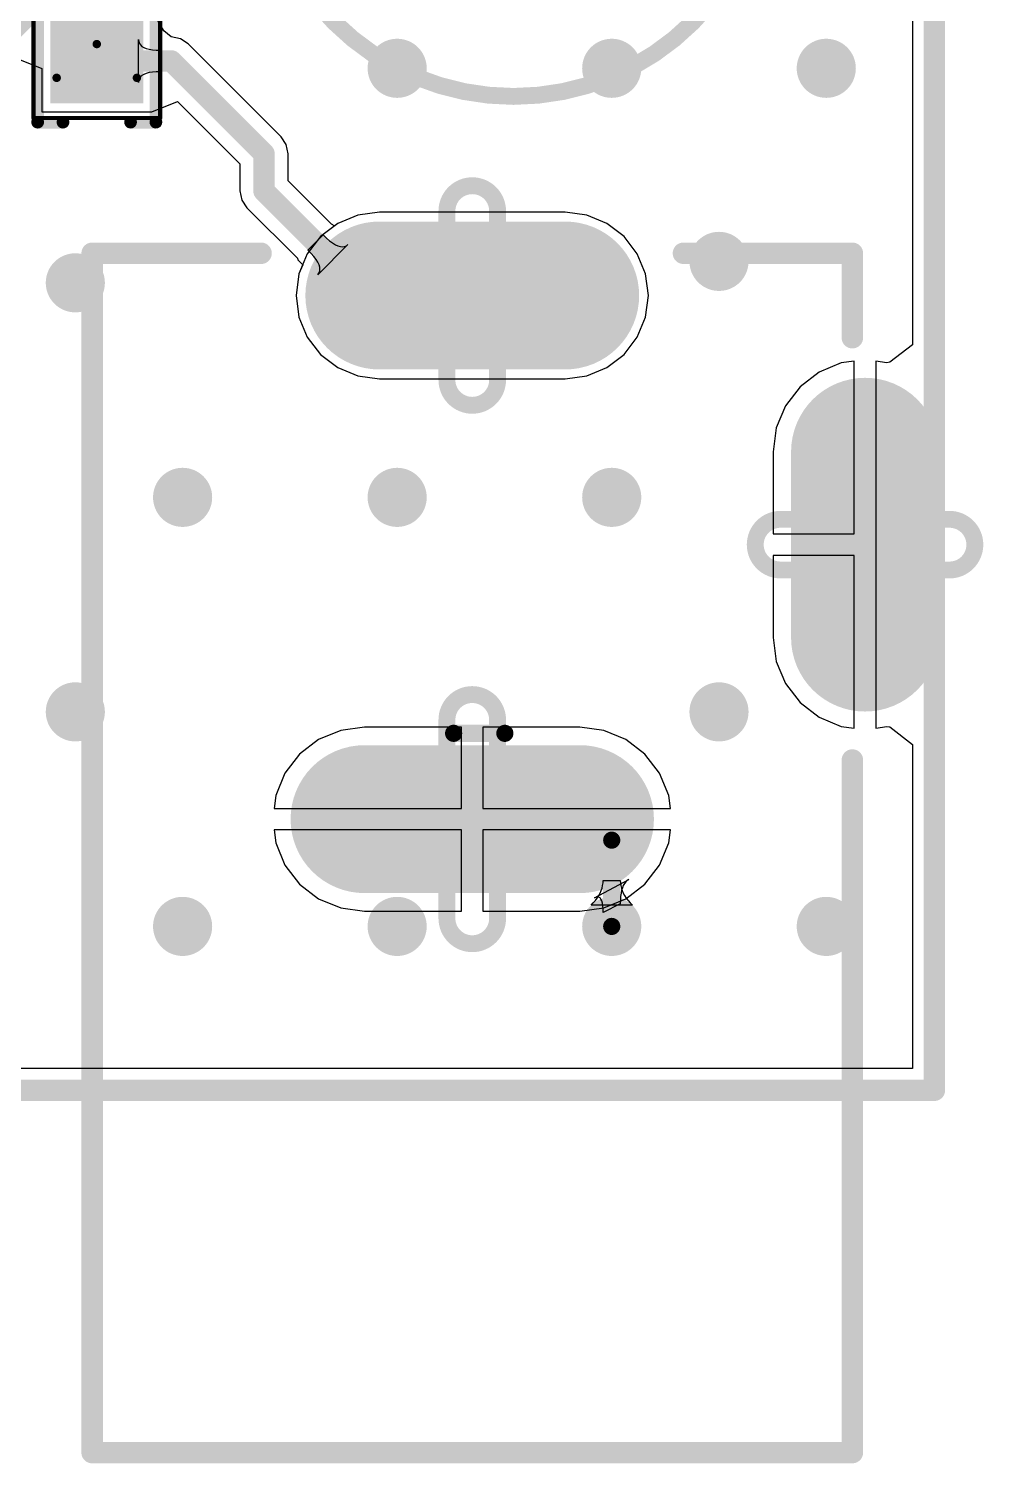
# Model space of a CAD drawing. Header units: millimetres. Extents: x 5.78 to 6.87, y 0.85 to 2.46.
# Drawn here: x 6.428 to 6.873, y 0.85 to 1.518 of the extents above; entities that cross this region are included whole.
import ezdxf

# ---------------------------------------------------------------- set-up
doc = ezdxf.new("R2010")
doc.units = ezdxf.units.MM
doc.header["$MEASUREMENT"] = 0
for name, color, linetype in [('BottomLayer', 5, 'Continuous'), ('BottomSolder', 6, 'Continuous'), ('Mechanical1', 6, 'Continuous'), ('Mechanical13', 56, 'Continuous'), ('Mechanical15', 56, 'Continuous'), ('MultiLayer', 9, 'Continuous'), ('PadHoleLayer', 156, 'Continuous'), ('TopLayer', 1, 'Continuous'), ('TopOverlay', 2, 'Continuous'), ('TopPaste', 8, 'Continuous'), ('TopSolder', 216, 'Continuous'), ('ViaHoleLayer', 16, 'Continuous')]:
    doc.layers.add(name, color=color, linetype=linetype)

# ---------------------------------------------------------------- blocks, each defined once
blk = doc.blocks.new('F0972D8A_C5C0_4A84_836D_A9666EE65C2D_73')
at = {"layer": 'BottomLayer', "const_width": 0.06496}
for points in [[(-0.24409, 0.0502), (-0.24409, -0.0502)], [(0, 0.04331), (0, -0.04331)], [(-0.15945, -0.18307), (-0.07284, -0.18307)]]:
    blk.add_lwpolyline(points, dxfattribs=at)
at = {"layer": 'BottomLayer', "const_width": 0.03248}
for points in [[(-0.26033, 0.0502, 1), (-0.22785, 0.0502, 1)], [(-0.01624, 0.04331, 1), (0.01624, 0.04331, 1)], [(-0.01624, -0.04331, 1), (0.01624, -0.04331, 1)], [(-0.26033, -0.0502, 1), (-0.22785, -0.0502, 1)], [(-0.17569, -0.18307, 1), (-0.14321, -0.18307, 1)], [(-0.08908, -0.18307, 1), (-0.0566, -0.18307, 1)]]:
    blk.add_lwpolyline(points, format="xyb", close=True, dxfattribs=at)
at = {"layer": 'BottomSolder', "const_width": 0.06896}
for points in [[(-0.24409, 0.0502), (-0.24409, -0.0502)], [(0, 0.04331), (0, -0.04331)], [(-0.15945, -0.18307), (-0.07284, -0.18307)]]:
    blk.add_lwpolyline(points, dxfattribs=at)
at = {"layer": 'BottomSolder', "const_width": 0.03448}
for points in [[(-0.26133, 0.0502, 1), (-0.22685, 0.0502, 1)], [(-0.01724, 0.04331, 1), (0.01724, 0.04331, 1)], [(-0.01724, -0.04331, 1), (0.01724, -0.04331, 1)], [(-0.26133, -0.0502, 1), (-0.22685, -0.0502, 1)], [(-0.17669, -0.18307, 1), (-0.14221, -0.18307, 1)], [(-0.09008, -0.18307, 1), (-0.0556, -0.18307, 1)]]:
    blk.add_lwpolyline(points, format="xyb", close=True, dxfattribs=at)
at = {"layer": 'MultiLayer', "const_width": 0.06496}
for points in [[(-0.24409, 0.0502), (-0.24409, -0.0502)], [(0, 0.04331), (0, -0.04331)], [(-0.15945, -0.18307), (-0.07284, -0.18307)]]:
    blk.add_lwpolyline(points, dxfattribs=at)
at = {"layer": 'MultiLayer', "const_width": 0.03248}
for points in [[(-0.26033, 0.0502, 1), (-0.22785, 0.0502, 1)], [(-0.01624, 0.04331, 1), (0.01624, 0.04331, 1)], [(-0.01624, -0.04331, 1), (0.01624, -0.04331, 1)], [(-0.26033, -0.0502, 1), (-0.22785, -0.0502, 1)], [(-0.17569, -0.18307, 1), (-0.14321, -0.18307, 1)], [(-0.08908, -0.18307, 1), (-0.0566, -0.18307, 1)]]:
    blk.add_lwpolyline(points, format="xyb", close=True, dxfattribs=at)
at = {"layer": 'PadHoleLayer', "const_width": 0.00787}
for points in [[(-0.19783, -0.01181), (-0.29035, -0.01181, -1), (-0.29035, 0.01181), (-0.19783, 0.01181, -1)], [(0.03937, -0.01181), (-0.03937, -0.01181, -1), (-0.03937, 0.01181), (0.03937, 0.01181, -1)], [(-0.10433, -0.1437), (-0.10433, -0.22244, -1), (-0.12795, -0.22244), (-0.12795, -0.1437, -1)]]:
    blk.add_lwpolyline(points, format="xyb", close=True, dxfattribs=at)
at = {"layer": 'TopLayer', "const_width": 0.06496}
for points in [[(-0.24409, 0.0502), (-0.24409, -0.0502)], [(0, 0.04331), (0, -0.04331)], [(-0.15945, -0.18307), (-0.07284, -0.18307)]]:
    blk.add_lwpolyline(points, dxfattribs=at)
at = {"layer": 'TopLayer', "const_width": 0.03248}
for points in [[(-0.26033, 0.0502, 1), (-0.22785, 0.0502, 1)], [(-0.01624, 0.04331, 1), (0.01624, 0.04331, 1)], [(-0.01624, -0.04331, 1), (0.01624, -0.04331, 1)], [(-0.26033, -0.0502, 1), (-0.22785, -0.0502, 1)], [(-0.17569, -0.18307, 1), (-0.14321, -0.18307, 1)], [(-0.08908, -0.18307, 1), (-0.0566, -0.18307, 1)]]:
    blk.add_lwpolyline(points, format="xyb", close=True, dxfattribs=at)
at = {"layer": 'TopOverlay', "const_width": 0.01}
for points in [[(-0.53937, 0.17717), (-0.46063, 0.17717)], [(-0.53937, 0.17717), (-0.53937, 0)], [(-0.46063, 0.17717), (0.01969, 0.17717)], [(0.01969, 0.17717), (0.01969, 0.09843)], [(-0.53937, 0), (-0.53937, -0.17717)], [(0.01969, -0.09843), (0.01969, -0.17717)], [(-0.53937, -0.17717), (-0.46063, -0.17717)], [(-0.46063, -0.17717), (-0.21653, -0.17717)], [(-0.01968, -0.17717), (0.01969, -0.17717)]]:
    blk.add_lwpolyline(points, dxfattribs=at)
at = {"layer": 'TopOverlay', "const_width": 0.005}
for points in [[(-0.54187, 0.17717, 1), (-0.53687, 0.17717, 1)], [(-0.54187, 0.17717, 1), (-0.53687, 0.17717, 1)], [(-0.46313, 0.17717, 1), (-0.45813, 0.17717, 1)], [(-0.46313, 0.17717, 1), (-0.45813, 0.17717, 1)], [(0.01719, 0.17717, 1), (0.02219, 0.17717, 1)], [(0.01719, 0.17717, 1), (0.02219, 0.17717, 1)], [(0.01719, 0.09843, 1), (0.02219, 0.09843, 1)], [(-0.54187, 0, 1), (-0.53687, 0, 1)], [(-0.54187, 0, 1), (-0.53687, 0, 1)], [(0.01719, -0.09843, 1), (0.02219, -0.09843, 1)], [(-0.54187, -0.17717, 1), (-0.53687, -0.17717, 1)], [(-0.54187, -0.17717, 1), (-0.53687, -0.17717, 1)], [(-0.46313, -0.17717, 1), (-0.45813, -0.17717, 1)], [(-0.46313, -0.17717, 1), (-0.45813, -0.17717, 1)], [(-0.21903, -0.17717, 1), (-0.21403, -0.17717, 1)], [(-0.02218, -0.17717, 1), (-0.01718, -0.17717, 1)], [(0.01719, -0.17717, 1), (0.02219, -0.17717, 1)], [(0.01719, -0.17717, 1), (0.02219, -0.17717, 1)]]:
    blk.add_lwpolyline(points, format="xyb", close=True, dxfattribs=at)
at = {"layer": 'TopSolder', "const_width": 0.06896}
for points in [[(-0.24409, 0.0502), (-0.24409, -0.0502)], [(0, 0.04331), (0, -0.04331)], [(-0.15945, -0.18307), (-0.07284, -0.18307)]]:
    blk.add_lwpolyline(points, dxfattribs=at)
at = {"layer": 'TopSolder', "const_width": 0.03448}
for points in [[(-0.26133, 0.0502, 1), (-0.22685, 0.0502, 1)], [(-0.01724, 0.04331, 1), (0.01724, 0.04331, 1)], [(-0.01724, -0.04331, 1), (0.01724, -0.04331, 1)], [(-0.26133, -0.0502, 1), (-0.22685, -0.0502, 1)], [(-0.17669, -0.18307, 1), (-0.14221, -0.18307, 1)], [(-0.09008, -0.18307, 1), (-0.0556, -0.18307, 1)]]:
    blk.add_lwpolyline(points, format="xyb", close=True, dxfattribs=at)
blk = doc.blocks.new('FER_0603_1608_74')
at = {"layer": 'Mechanical13', "const_width": 0.00394}
for points in [[(-0.03445, 0.0187), (-0.03445, -0.0187)], [(-0.03445, 0.0187), (0.03445, 0.0187)], [(0.03445, 0.0187), (0.03445, -0.0187)], [(-0.03445, -0.0187), (0.03445, -0.0187)]]:
    blk.add_lwpolyline(points, dxfattribs=at)
at = {"layer": 'Mechanical13', "const_width": 0.00197}
for points in [[(-0.03543, 0.0187, 1), (-0.03346, 0.0187, 1)], [(-0.03543, 0.0187, 1), (-0.03346, 0.0187, 1)], [(0.03346, 0.0187, 1), (0.03543, 0.0187, 1)], [(0.03346, 0.0187, 1), (0.03543, 0.0187, 1)], [(-0.03543, -0.0187, 1), (-0.03346, -0.0187, 1)], [(-0.03543, -0.0187, 1), (-0.03346, -0.0187, 1)], [(0.03346, -0.0187, 1), (0.03543, -0.0187, 1)], [(0.03346, -0.0187, 1), (0.03543, -0.0187, 1)]]:
    blk.add_lwpolyline(points, format="xyb", close=True, dxfattribs=at)
at = {"layer": 'Mechanical15'}
for points, const_width in [([(-0.05315, 0.02953), (-0.05315, -0.02953)], 0.00197), ([(-0.05315, 0.02953), (0.05315, 0.02953)], 0.00197), ([(0.05315, 0.02953), (0.05315, -0.02953)], 0.00197), ([(0, 0.0187), (0, -0.0187)], 0.00394), ([(-0.0187, 0), (0.0187, 0)], 0.00394), ([(-0.05315, -0.02953), (0.05315, -0.02953)], 0.00197)]:
    blk.add_lwpolyline(points, dxfattribs=dict(at, const_width=const_width))
for points, const_width in [([(-0.05364, 0.02953, 1), (-0.05266, 0.02953, 1)], 0.000984), ([(-0.05364, 0.02953, 1), (-0.05266, 0.02953, 1)], 0.000984), ([(0.05266, 0.02953, 1), (0.05364, 0.02953, 1)], 0.000984), ([(0.05266, 0.02953, 1), (0.05364, 0.02953, 1)], 0.000984), ([(-0.00098, 0.0187, 1), (0.00098, 0.0187, 1)], 0.00197), ([(-0.01968, 0, 1), (-0.01772, 0, 1)], 0.00197), ([(0.01772, 0, 1), (0.01968, 0, 1)], 0.00197), ([(-0.00098, -0.0187, 1), (0.00098, -0.0187, 1)], 0.00197), ([(-0.05364, -0.02953, 1), (-0.05266, -0.02953, 1)], 0.000984), ([(-0.05364, -0.02953, 1), (-0.05266, -0.02953, 1)], 0.000984), ([(0.05266, -0.02953, 1), (0.05364, -0.02953, 1)], 0.000984), ([(0.05266, -0.02953, 1), (0.05364, -0.02953, 1)], 0.000984)]:
    blk.add_lwpolyline(points, format="xyb", close=True, dxfattribs=dict(at, const_width=const_width))
at = {"layer": 'TopLayer'}
for points in [[(-0.00886, -0.01969), (-0.00886, 0.01969), (-0.04429, -0.01969), (-0.04429, 0.01969)], [(0.04429, -0.01969), (0.04429, 0.01969), (0.00886, -0.01969), (0.00886, 0.01969)]]:
    blk.add_solid(points, dxfattribs=at)
at = {"layer": 'TopOverlay', "const_width": 0.00591}
for points in [[(-0.05512, 0.02756), (0.05512, 0.02756)], [(-0.05512, 0.02756), (-0.05512, 0.01575)], [(0, 0.02756), (0, -0.02756)], [(0.05512, 0.02756), (0.05512, 0.01575)], [(-0.05512, -0.01575), (-0.05512, -0.02756)], [(0.05512, -0.01575), (0.05512, -0.02756)], [(-0.05512, -0.02756), (0.05512, -0.02756)]]:
    blk.add_lwpolyline(points, dxfattribs=at)
at = {"layer": 'TopOverlay', "const_width": 0.00295}
for points in [[(-0.05659, 0.02756, 1), (-0.05364, 0.02756, 1)], [(-0.05659, 0.02756, 1), (-0.05364, 0.02756, 1)], [(-0.00148, 0.02756, 1), (0.00148, 0.02756, 1)], [(0.05364, 0.02756, 1), (0.05659, 0.02756, 1)], [(0.05364, 0.02756, 1), (0.05659, 0.02756, 1)], [(-0.05659, 0.01575, 1), (-0.05364, 0.01575, 1)], [(0.05364, 0.01575, 1), (0.05659, 0.01575, 1)], [(-0.05659, -0.01575, 1), (-0.05364, -0.01575, 1)], [(0.05364, -0.01575, 1), (0.05659, -0.01575, 1)], [(-0.05659, -0.02756, 1), (-0.05364, -0.02756, 1)], [(-0.05659, -0.02756, 1), (-0.05364, -0.02756, 1)], [(-0.00148, -0.02756, 1), (0.00148, -0.02756, 1)], [(0.05364, -0.02756, 1), (0.05659, -0.02756, 1)], [(0.05364, -0.02756, 1), (0.05659, -0.02756, 1)]]:
    blk.add_lwpolyline(points, format="xyb", close=True, dxfattribs=at)
at = {"layer": 'TopPaste'}
for points in [[(-0.00886, -0.01969), (-0.00886, 0.01969), (-0.04429, -0.01969), (-0.04429, 0.01969)], [(0.04429, -0.01969), (0.04429, 0.01969), (0.00886, -0.01969), (0.00886, 0.01969)]]:
    blk.add_solid(points, dxfattribs=at)
at = {"layer": 'TopSolder'}
for points in [[(-0.00686, -0.02168), (-0.00686, 0.02168), (-0.04629, -0.02168), (-0.04629, 0.02168)], [(0.04629, -0.02168), (0.04629, 0.02168), (0.00686, -0.02168), (0.00686, 0.02168)]]:
    blk.add_solid(points, dxfattribs=at)
blk = doc.blocks.new('3924B366_8672_45E9_B0BE_62DACC24E783_86')
at = {"layer": 'BottomLayer', "const_width": 0.03346}
blk.add_lwpolyline([(0.08169, 0, 1), (0.11516, 0, 1)], format="xyb", close=True, dxfattribs=at)
at = {"layer": 'BottomLayer'}
blk.add_solid([(-0.03346, -0.03346), (0.03346, -0.03346), (-0.03346, 0.03346), (0.03346, 0.03346)], dxfattribs=at)
at = {"layer": 'BottomSolder', "const_width": 0.03546}
blk.add_lwpolyline([(0.08069, 0, 1), (0.11616, 0, 1)], format="xyb", close=True, dxfattribs=at)
at = {"layer": 'BottomSolder'}
blk.add_solid([(-0.03546, -0.03546), (0.03546, -0.03546), (-0.03546, 0.03546), (0.03546, 0.03546)], dxfattribs=at)
at = {"layer": 'MultiLayer', "const_width": 0.03346}
blk.add_lwpolyline([(0.08169, 0, 1), (0.11516, 0, 1)], format="xyb", close=True, dxfattribs=at)
at = {"layer": 'MultiLayer'}
blk.add_solid([(-0.03346, -0.03346), (0.03346, -0.03346), (-0.03346, 0.03346), (0.03346, 0.03346)], dxfattribs=at)
at = {"layer": 'PadHoleLayer', "const_width": 0.01673}
for points in [[(-0.00837, 0, 1), (0.00837, 0, 1)], [(0.09006, 0, 1), (0.10679, 0, 1)]]:
    blk.add_lwpolyline(points, format="xyb", close=True, dxfattribs=at)
at = {"layer": 'TopLayer', "const_width": 0.03346}
blk.add_lwpolyline([(0.08169, 0, 1), (0.11516, 0, 1)], format="xyb", close=True, dxfattribs=at)
at = {"layer": 'TopLayer'}
blk.add_solid([(-0.03346, -0.03346), (0.03346, -0.03346), (-0.03346, 0.03346), (0.03346, 0.03346)], dxfattribs=at)
at = {"layer": 'TopOverlay'}
for points, const_width in [([(0.16732, 0, 1), (-0.0689, 0, 1)], 0.00787), ([(-0.10531, 0.02, 1), (-0.10138, 0.02, 1)], 0.00394), ([(-0.12531, 0, 1), (-0.12138, 0, 1)], 0.00394), ([(-0.08531, 0, 1), (-0.08138, 0, 1)], 0.00394), ([(-0.07087, 0, 1), (-0.06693, 0, 1)], 0.00394), ([(0.16535, 0, 1), (0.16929, 0, 1)], 0.00394), ([(-0.10531, -0.02, 1), (-0.10138, -0.02, 1)], 0.00394)]:
    blk.add_lwpolyline(points, format="xyb", close=True, dxfattribs=dict(at, const_width=const_width))
at = {"layer": 'TopOverlay', "const_width": 0.00787}
for points in [[(-0.10335, -0.02), (-0.10335, 0.02)], [(-0.12335, 0), (-0.08335, 0)]]:
    blk.add_lwpolyline(points, dxfattribs=at)
at = {"layer": 'TopSolder', "const_width": 0.03546}
blk.add_lwpolyline([(0.08069, 0, 1), (0.11616, 0, 1)], format="xyb", close=True, dxfattribs=at)
at = {"layer": 'TopSolder'}
blk.add_solid([(-0.03546, -0.03546), (0.03546, -0.03546), (-0.03546, 0.03546), (0.03546, 0.03546)], dxfattribs=at)

msp = doc.modelspace()

# ---------------------------------------------------------------- linework, layer by layer
at = {"layer": 'BottomLayer'}
for p, q in [((6.8402, 2.43075), (6.8402, 1.37106)), ((6.58165, 1.43158), (6.57229, 1.42771)), ((6.59169, 1.43291), (6.58165, 1.43158)), ((6.67831, 1.43291), (6.59169, 1.43291)), ((6.68835, 1.43158), (6.67831, 1.43291)), ((6.69771, 1.42771), (6.68835, 1.43158)), ((6.57229, 1.42771), (6.56425, 1.42154)), ((6.70575, 1.42154), (6.69771, 1.42771)), ((6.56425, 1.42154), (6.55808, 1.4135)), ((6.71192, 1.4135), (6.70575, 1.42154)), ((6.55808, 1.4135), (6.5542, 1.40414)), ((6.7158, 1.40414), (6.71192, 1.4135)), ((6.5542, 1.40414), (6.55288, 1.39409)), ((6.71712, 1.39409), (6.7158, 1.40414)), ((6.55288, 1.39409), (6.5542, 1.38405)), ((6.7158, 1.38405), (6.71712, 1.39409)), ((6.5542, 1.38405), (6.55808, 1.37469)), ((6.71192, 1.37469), (6.7158, 1.38405)), ((6.55808, 1.37469), (6.56425, 1.36665)), ((6.70575, 1.36665), (6.71192, 1.37469)), ((6.8402, 1.37106), (6.82955, 1.36294)), ((6.56425, 1.36665), (6.57229, 1.36048)), ((6.69771, 1.36048), (6.70575, 1.36665)), ((6.57229, 1.36048), (6.58165, 1.3566)), ((6.68835, 1.3566), (6.69771, 1.36048)), ((6.79665, 1.35837), (6.78777, 1.35156)), ((6.80698, 1.36265), (6.79665, 1.35837)), ((6.81307, 1.36345), (6.80698, 1.36265)), ((6.81307, 1.28295), (6.81307, 1.36345)), ((6.8282, 1.36277), (6.82307, 1.36345)), ((6.82307, 1.36345), (6.82307, 1.27795)), ((6.82955, 1.36294), (6.8282, 1.36277)), ((6.58165, 1.3566), (6.59169, 1.35528)), ((6.59169, 1.35528), (6.67831, 1.35528)), ((6.67831, 1.35528), (6.68835, 1.3566)), ((6.78777, 1.35156), (6.78096, 1.34268)), ((6.78096, 1.34268), (6.77668, 1.33235)), ((6.77668, 1.33235), (6.77522, 1.32126)), ((6.77522, 1.32126), (6.77522, 1.28295)), ((6.77522, 1.28295), (6.81307, 1.28295)), ((6.82307, 1.27795), (6.82307, 1.19246)), ((6.81307, 1.27295), (6.77522, 1.27295)), ((6.77522, 1.27295), (6.77522, 1.23464)), ((6.81307, 1.19246), (6.81307, 1.27295)), ((6.77522, 1.23464), (6.77668, 1.22355)), ((6.77668, 1.22355), (6.78096, 1.21322)), ((6.78096, 1.21322), (6.78777, 1.20435)), ((6.78777, 1.20435), (6.79665, 1.19754)), ((6.79665, 1.19754), (6.80698, 1.19326)), ((6.57371, 1.19139), (6.56338, 1.18711)), ((6.5848, 1.19285), (6.57371, 1.19139)), ((6.63, 1.19285), (6.5848, 1.19285)), ((6.63, 1.155), (6.63, 1.19285)), ((6.6852, 1.19285), (6.64, 1.19285)), ((6.64, 1.19285), (6.64, 1.155)), ((6.69629, 1.19139), (6.6852, 1.19285)), ((6.70662, 1.18711), (6.69629, 1.19139)), ((6.80698, 1.19326), (6.81307, 1.19246)), ((6.82307, 1.19246), (6.8282, 1.19313)), ((6.8282, 1.19313), (6.82955, 1.19296)), ((6.82955, 1.19296), (6.8402, 1.18484)), ((6.56338, 1.18711), (6.55451, 1.1803)), ((6.71549, 1.1803), (6.70662, 1.18711)), ((6.8402, 1.18484), (6.8402, 1.03382)), ((6.55451, 1.1803), (6.5477, 1.17142)), ((6.7223, 1.17142), (6.71549, 1.1803)), ((6.5477, 1.17142), (6.54342, 1.16109)), ((6.72658, 1.16109), (6.7223, 1.17142)), ((6.54342, 1.16109), (6.54261, 1.155)), ((6.72739, 1.155), (6.72658, 1.16109)), ((6.54261, 1.155), (6.63, 1.155)), ((6.64, 1.155), (6.72739, 1.155)), ((6.63, 1.145), (6.54261, 1.145)), ((6.54261, 1.145), (6.54342, 1.13891)), ((6.63, 1.10715), (6.63, 1.145)), ((6.72739, 1.145), (6.64, 1.145)), ((6.64, 1.145), (6.64, 1.10715)), ((6.72658, 1.13891), (6.72739, 1.145)), ((6.54342, 1.13891), (6.5477, 1.12858)), ((6.7223, 1.12858), (6.72658, 1.13891)), ((6.5477, 1.12858), (6.55451, 1.1197)), ((6.71549, 1.1197), (6.7223, 1.12858)), ((6.55451, 1.1197), (6.56338, 1.11289)), ((6.69197, 1.11336), (6.70792, 1.12194)), ((6.6951, 1.11668), (6.69549, 1.11786)), ((6.69549, 1.11786), (6.69577, 1.11904)), ((6.69577, 1.11904), (6.69594, 1.12024)), ((6.69594, 1.12024), (6.696, 1.12145)), ((6.696, 1.12145), (6.704, 1.12145)), ((6.704, 1.12145), (6.70406, 1.12024)), ((6.70406, 1.12024), (6.70423, 1.11904)), ((6.70423, 1.11904), (6.70451, 1.11786)), ((6.70463, 1.11684), (6.70435, 1.11548)), ((6.70451, 1.11786), (6.7049, 1.11668)), ((6.70498, 1.11804), (6.70463, 1.11684)), ((6.70541, 1.11911), (6.70498, 1.11804)), ((6.70592, 1.12003), (6.70541, 1.11911)), ((6.70651, 1.12081), (6.70592, 1.12003)), ((6.70718, 1.12145), (6.70651, 1.12081)), ((6.70662, 1.11289), (6.71549, 1.1197)), ((6.70792, 1.12194), (6.70718, 1.12145)), ((6.56338, 1.11289), (6.57371, 1.10861)), ((6.69035, 1.10984), (6.69143, 1.11095)), ((6.69143, 1.11095), (6.69239, 1.11208)), ((6.69273, 1.11368), (6.69197, 1.11336)), ((6.69239, 1.11208), (6.69323, 1.11321)), ((6.69342, 1.11378), (6.69273, 1.11368)), ((6.69323, 1.11321), (6.69397, 1.11435)), ((6.69402, 1.11365), (6.69342, 1.11378)), ((6.69397, 1.11435), (6.69459, 1.11551)), ((6.69455, 1.1133), (6.69402, 1.11365)), ((6.69499, 1.11272), (6.69455, 1.1133)), ((6.69459, 1.11551), (6.6951, 1.11668)), ((6.69535, 1.11192), (6.69499, 1.11272)), ((6.69564, 1.11089), (6.69535, 1.11192)), ((6.69584, 1.10964), (6.69564, 1.11089)), ((6.704, 1.11057), (6.696, 1.10646)), ((6.69629, 1.10861), (6.70662, 1.11289)), ((6.70404, 1.11235), (6.704, 1.11057)), ((6.70416, 1.11399), (6.70404, 1.11235)), ((6.70435, 1.11548), (6.70416, 1.11399)), ((6.7049, 1.11668), (6.70541, 1.11551)), ((6.70541, 1.11551), (6.70603, 1.11435)), ((6.70603, 1.11435), (6.70677, 1.11321)), ((6.70677, 1.11321), (6.70761, 1.11208)), ((6.70761, 1.11208), (6.70857, 1.11095)), ((6.70857, 1.11095), (6.70965, 1.10984)), ((6.57371, 1.10861), (6.5848, 1.10715)), ((6.5848, 1.10715), (6.63, 1.10715)), ((6.64, 1.10715), (6.6852, 1.10715)), ((6.6852, 1.10715), (6.69629, 1.10861)), ((6.70965, 1.10984), (6.69035, 1.10984)), ((6.69596, 1.10816), (6.69584, 1.10964)), ((6.696, 1.10646), (6.69596, 1.10816)), ((6.8402, 1.03382), (5.7976, 1.03382))]:
    msp.add_line(p, q, dxfattribs=at)
for points, const_width in [([(6.59311, 1.5, 1), (6.60689, 1.5, 1)], 0.01378), ([(6.69311, 1.5, 1), (6.70689, 1.5, 1)], 0.01378), ([(6.79311, 1.5, 1), (6.80689, 1.5, 1)], 0.01378), ([(6.74311, 1.41, 1), (6.75689, 1.41, 1)], 0.01378), ([(6.44311, 1.4, 1), (6.45689, 1.4, 1)], 0.01378), ([(6.49311, 1.3, 1), (6.50689, 1.3, 1)], 0.01378), ([(6.59311, 1.3, 1), (6.60689, 1.3, 1)], 0.01378), ([(6.69311, 1.3, 1), (6.70689, 1.3, 1)], 0.01378), ([(6.44311, 1.2, 1), (6.45689, 1.2, 1)], 0.01378), ([(6.74311, 1.2, 1), (6.75689, 1.2, 1)], 0.01378), ([(6.698, 1.1402, 1), (6.702, 1.1402, 1)], 0.004), ([(6.49311, 1.1, 1), (6.50689, 1.1, 1)], 0.01378), ([(6.59311, 1.1, 1), (6.60689, 1.1, 1)], 0.01378), ([(6.69311, 1.1, 1), (6.70689, 1.1, 1)], 0.01378), ([(6.79311, 1.1, 1), (6.80689, 1.1, 1)], 0.01378), ([(6.698, 1.1, 1), (6.702, 1.1, 1)], 0.004)]:
    msp.add_lwpolyline(points, format="xyb", close=True, dxfattribs=dict(at, const_width=const_width))
at = {"layer": 'BottomLayer', "const_width": 0.008}
msp.add_lwpolyline([(6.7, 1.1), (6.7, 1.1402)], dxfattribs=at)
at = {"layer": 'Mechanical1', "const_width": 0.01}
for points in [[(6.85039, 1.02362), (6.85039, 2.44094)], [(5.82677, 1.02362), (6.85039, 1.02362)]]:
    msp.add_lwpolyline(points, dxfattribs=at)
at = {"layer": 'Mechanical1', "const_width": 0.005}
msp.add_lwpolyline([(6.84789, 1.02362, 1), (6.85289, 1.02362, 1)], format="xyb", close=True, dxfattribs=at)
msp.add_lwpolyline([(6.84789, 1.02362, 1), (6.85289, 1.02362, 1)], format="xyb", close=True, dxfattribs=at)
at = {"layer": 'MultiLayer', "const_width": 0.01378}
for points in [[(6.59311, 1.5, 1), (6.60689, 1.5, 1)], [(6.69311, 1.5, 1), (6.70689, 1.5, 1)], [(6.79311, 1.5, 1), (6.80689, 1.5, 1)], [(6.74311, 1.41, 1), (6.75689, 1.41, 1)], [(6.44311, 1.4, 1), (6.45689, 1.4, 1)], [(6.49311, 1.3, 1), (6.50689, 1.3, 1)], [(6.59311, 1.3, 1), (6.60689, 1.3, 1)], [(6.69311, 1.3, 1), (6.70689, 1.3, 1)], [(6.44311, 1.2, 1), (6.45689, 1.2, 1)], [(6.74311, 1.2, 1), (6.75689, 1.2, 1)], [(6.49311, 1.1, 1), (6.50689, 1.1, 1)], [(6.59311, 1.1, 1), (6.60689, 1.1, 1)], [(6.69311, 1.1, 1), (6.70689, 1.1, 1)], [(6.79311, 1.1, 1), (6.80689, 1.1, 1)]]:
    msp.add_lwpolyline(points, format="xyb", close=True, dxfattribs=at)
at = {"layer": 'TopLayer'}
for p, q in [((6.8402, 1.61417), (6.8402, 1.37106)), ((6.49124, 1.51744), (6.48569, 1.52714)), ((6.47945, 1.49343), (6.47945, 1.51343)), ((6.47945, 1.51343), (6.47955, 1.51248)), ((6.47955, 1.51248), (6.47985, 1.51163)), ((6.47985, 1.51163), (6.48036, 1.51088)), ((6.49469, 1.51464), (6.49124, 1.51744)), ((6.49898, 1.51379), (6.49469, 1.51464)), ((6.50262, 1.51136), (6.49898, 1.51379)), ((6.48036, 1.51088), (6.48106, 1.51023)), ((6.48106, 1.51023), (6.48198, 1.50968)), ((6.48198, 1.50968), (6.48309, 1.50923)), ((6.48309, 1.50923), (6.4844, 1.50888)), ((6.4844, 1.50888), (6.48592, 1.50863)), ((6.48592, 1.50863), (6.48764, 1.50848)), ((6.48764, 1.50848), (6.48956, 1.50843)), ((6.48956, 1.50843), (6.48956, 1.49843)), ((6.54586, 1.46811), (6.50262, 1.51136)), ((6.42323, 1.50447), (6.43431, 1.49988)), ((6.43431, 1.49988), (6.43431, 1.47971)), ((6.48592, 1.49823), (6.4844, 1.49798)), ((6.48764, 1.49838), (6.48592, 1.49823)), ((6.48956, 1.49843), (6.48764, 1.49838)), ((6.47955, 1.49438), (6.47945, 1.49343)), ((6.47985, 1.49523), (6.47955, 1.49438)), ((6.48036, 1.49598), (6.47985, 1.49523)), ((6.48106, 1.49663), (6.48036, 1.49598)), ((6.48198, 1.49718), (6.48106, 1.49663)), ((6.48309, 1.49763), (6.48198, 1.49718)), ((6.4844, 1.49798), (6.48309, 1.49763)), ((6.43431, 1.47971), (6.48568, 1.47971)), ((6.48568, 1.47971), (6.49768, 1.48456)), ((6.48568, 1.47971), (6.48568, 1.47971)), ((6.49768, 1.48456), (6.52672, 1.45553)), ((6.54829, 1.46447), (6.54586, 1.46811)), ((6.54586, 1.46811), (6.54586, 1.46811)), ((6.54915, 1.46018), (6.54829, 1.46447)), ((6.54915, 1.4475), (6.54915, 1.46018)), ((6.54915, 1.46018), (6.54915, 1.46018)), ((6.52672, 1.45553), (6.52672, 1.44286)), ((6.56936, 1.42729), (6.54915, 1.4475)), ((6.52672, 1.44286), (6.52672, 1.44286)), ((6.52672, 1.44286), (6.52757, 1.43856)), ((6.52757, 1.43856), (6.53, 1.43493)), ((6.53, 1.43493), (6.5535, 1.41143)), ((6.58165, 1.43158), (6.57229, 1.42771)), ((6.59169, 1.43291), (6.58165, 1.43158)), ((6.67831, 1.43291), (6.59169, 1.43291)), ((6.68835, 1.43158), (6.67831, 1.43291)), ((6.69771, 1.42771), (6.68835, 1.43158)), ((6.57, 1.42704), (6.56936, 1.42729)), ((6.57063, 1.42644), (6.57, 1.42704)), ((6.57229, 1.42771), (6.57063, 1.42644)), ((6.70575, 1.42154), (6.69771, 1.42771)), ((6.55844, 1.41527), (6.56551, 1.42234)), ((6.57705, 1.41783), (6.56296, 1.40373)), ((6.56551, 1.42234), (6.56707, 1.42085)), ((6.56707, 1.42085), (6.56854, 1.41959)), ((6.56854, 1.41959), (6.56992, 1.41857)), ((6.56992, 1.41857), (6.57121, 1.41777)), ((6.57121, 1.41777), (6.57241, 1.4172)), ((6.57631, 1.41724), (6.57705, 1.41783)), ((6.71192, 1.4135), (6.70575, 1.42154)), ((6.5535, 1.41143), (6.55375, 1.41079)), ((6.55993, 1.41371), (6.55844, 1.41527)), ((6.56119, 1.41224), (6.55993, 1.41371)), ((6.56222, 1.41086), (6.56119, 1.41224)), ((6.57241, 1.4172), (6.57352, 1.41686)), ((6.57352, 1.41686), (6.57454, 1.41676)), ((6.57454, 1.41676), (6.57547, 1.41688)), ((6.57547, 1.41688), (6.57631, 1.41724)), ((6.7158, 1.40414), (6.71192, 1.4135)), ((6.55375, 1.41079), (6.55511, 1.40935)), ((6.55596, 1.40837), (6.5542, 1.40414)), ((6.55511, 1.40935), (6.55596, 1.40837)), ((6.56302, 1.40957), (6.56222, 1.41086)), ((6.56296, 1.40373), (6.56355, 1.40448)), ((6.56359, 1.40837), (6.56302, 1.40957)), ((6.56355, 1.40448), (6.5639, 1.40532)), ((6.56392, 1.40726), (6.56359, 1.40837)), ((6.5639, 1.40532), (6.56403, 1.40625)), ((6.56403, 1.40625), (6.56392, 1.40726)), ((6.5542, 1.40414), (6.55288, 1.39409)), ((6.71712, 1.39409), (6.7158, 1.40414)), ((6.55288, 1.39409), (6.5542, 1.38405)), ((6.7158, 1.38405), (6.71712, 1.39409)), ((6.5542, 1.38405), (6.55808, 1.37469)), ((6.71192, 1.37469), (6.7158, 1.38405)), ((6.55808, 1.37469), (6.56425, 1.36665)), ((6.70575, 1.36665), (6.71192, 1.37469)), ((6.8402, 1.37106), (6.82955, 1.36294)), ((6.56425, 1.36665), (6.57229, 1.36048)), ((6.69771, 1.36048), (6.70575, 1.36665)), ((6.57229, 1.36048), (6.58165, 1.3566)), ((6.68835, 1.3566), (6.69771, 1.36048)), ((6.79665, 1.35837), (6.78777, 1.35156)), ((6.80698, 1.36265), (6.79665, 1.35837)), ((6.81307, 1.36345), (6.80698, 1.36265)), ((6.81307, 1.28295), (6.81307, 1.36345)), ((6.8282, 1.36277), (6.82307, 1.36345)), ((6.82307, 1.36345), (6.82307, 1.27795)), ((6.82955, 1.36294), (6.8282, 1.36277)), ((6.58165, 1.3566), (6.59169, 1.35528)), ((6.59169, 1.35528), (6.67831, 1.35528)), ((6.67831, 1.35528), (6.68835, 1.3566)), ((6.78777, 1.35156), (6.78096, 1.34268)), ((6.78096, 1.34268), (6.77668, 1.33235)), ((6.77668, 1.33235), (6.77522, 1.32126)), ((6.77522, 1.32126), (6.77522, 1.28295)), ((6.77522, 1.28295), (6.81307, 1.28295)), ((6.82307, 1.27795), (6.82307, 1.19246)), ((6.81307, 1.27295), (6.77522, 1.27295)), ((6.77522, 1.27295), (6.77522, 1.23464)), ((6.81307, 1.19246), (6.81307, 1.27295)), ((6.77522, 1.23464), (6.77668, 1.22355)), ((6.77668, 1.22355), (6.78096, 1.21322)), ((6.78096, 1.21322), (6.78777, 1.20435)), ((6.78777, 1.20435), (6.79665, 1.19754)), ((6.79665, 1.19754), (6.80698, 1.19326)), ((6.57371, 1.19139), (6.56338, 1.18711)), ((6.5848, 1.19285), (6.57371, 1.19139)), ((6.63, 1.19285), (6.5848, 1.19285)), ((6.63, 1.155), (6.63, 1.19285)), ((6.6852, 1.19285), (6.64, 1.19285)), ((6.64, 1.19285), (6.64, 1.155)), ((6.69629, 1.19139), (6.6852, 1.19285)), ((6.70662, 1.18711), (6.69629, 1.19139)), ((6.80698, 1.19326), (6.81307, 1.19246)), ((6.82307, 1.19246), (6.8282, 1.19313)), ((6.8282, 1.19313), (6.82955, 1.19296)), ((6.82955, 1.19296), (6.8402, 1.18484)), ((6.56338, 1.18711), (6.55451, 1.1803)), ((6.71549, 1.1803), (6.70662, 1.18711)), ((6.8402, 1.18484), (6.8402, 1.03382)), ((6.55451, 1.1803), (6.5477, 1.17142)), ((6.7223, 1.17142), (6.71549, 1.1803)), ((6.5477, 1.17142), (6.54342, 1.16109)), ((6.72658, 1.16109), (6.7223, 1.17142)), ((6.54342, 1.16109), (6.54261, 1.155)), ((6.72739, 1.155), (6.72658, 1.16109)), ((6.54261, 1.155), (6.63, 1.155)), ((6.64, 1.155), (6.72739, 1.155)), ((6.63, 1.145), (6.54261, 1.145)), ((6.54261, 1.145), (6.54342, 1.13891)), ((6.63, 1.10715), (6.63, 1.145)), ((6.72739, 1.145), (6.64, 1.145)), ((6.64, 1.145), (6.64, 1.10715)), ((6.72658, 1.13891), (6.72739, 1.145)), ((6.54342, 1.13891), (6.5477, 1.12858)), ((6.7223, 1.12858), (6.72658, 1.13891)), ((6.5477, 1.12858), (6.55451, 1.1197)), ((6.71549, 1.1197), (6.7223, 1.12858)), ((6.55451, 1.1197), (6.56338, 1.11289)), ((6.69197, 1.11336), (6.70792, 1.12194)), ((6.6951, 1.11668), (6.69549, 1.11786)), ((6.69549, 1.11786), (6.69577, 1.11904)), ((6.69577, 1.11904), (6.69594, 1.12024)), ((6.69594, 1.12024), (6.696, 1.12145)), ((6.696, 1.12145), (6.704, 1.12145)), ((6.704, 1.12145), (6.70406, 1.12024)), ((6.70406, 1.12024), (6.70423, 1.11904)), ((6.70423, 1.11904), (6.70451, 1.11786)), ((6.70463, 1.11684), (6.70435, 1.11548)), ((6.70451, 1.11786), (6.7049, 1.11668)), ((6.70498, 1.11804), (6.70463, 1.11684)), ((6.70541, 1.11911), (6.70498, 1.11804)), ((6.70592, 1.12003), (6.70541, 1.11911)), ((6.70651, 1.12081), (6.70592, 1.12003)), ((6.70718, 1.12145), (6.70651, 1.12081)), ((6.70662, 1.11289), (6.71549, 1.1197)), ((6.70792, 1.12194), (6.70718, 1.12145)), ((6.56338, 1.11289), (6.57371, 1.10861)), ((6.69035, 1.10984), (6.69143, 1.11095)), ((6.69143, 1.11095), (6.69239, 1.11208)), ((6.69273, 1.11368), (6.69197, 1.11336)), ((6.69239, 1.11208), (6.69323, 1.11321)), ((6.69342, 1.11378), (6.69273, 1.11368)), ((6.69323, 1.11321), (6.69397, 1.11435)), ((6.69402, 1.11365), (6.69342, 1.11378)), ((6.69397, 1.11435), (6.69459, 1.11551)), ((6.69455, 1.1133), (6.69402, 1.11365)), ((6.69499, 1.11272), (6.69455, 1.1133)), ((6.69459, 1.11551), (6.6951, 1.11668)), ((6.69535, 1.11192), (6.69499, 1.11272)), ((6.69564, 1.11089), (6.69535, 1.11192)), ((6.69584, 1.10964), (6.69564, 1.11089)), ((6.704, 1.11057), (6.696, 1.10646)), ((6.69629, 1.10861), (6.70662, 1.11289)), ((6.70404, 1.11235), (6.704, 1.11057)), ((6.70416, 1.11399), (6.70404, 1.11235)), ((6.70435, 1.11548), (6.70416, 1.11399)), ((6.7049, 1.11668), (6.70541, 1.11551)), ((6.70541, 1.11551), (6.70603, 1.11435)), ((6.70603, 1.11435), (6.70677, 1.11321)), ((6.70677, 1.11321), (6.70761, 1.11208)), ((6.70761, 1.11208), (6.70857, 1.11095)), ((6.70857, 1.11095), (6.70965, 1.10984)), ((6.57371, 1.10861), (6.5848, 1.10715)), ((6.5848, 1.10715), (6.63, 1.10715)), ((6.64, 1.10715), (6.6852, 1.10715)), ((6.6852, 1.10715), (6.69629, 1.10861)), ((6.70965, 1.10984), (6.69035, 1.10984)), ((6.69596, 1.10816), (6.69584, 1.10964)), ((6.696, 1.10646), (6.69596, 1.10816)), ((6.8402, 1.03382), (5.7976, 1.03382))]:
    msp.add_line(p, q, dxfattribs=at)
for points, const_width in [([(6.38315, 1.48169), (6.45803, 1.55657)], 0.012), ([(6.46, 1.50343), (6.49469, 1.50343)], 0.01), ([(6.49469, 1.50343), (6.53793, 1.46018)], 0.01), ([(6.53793, 1.44286), (6.53793, 1.46018)], 0.01), ([(6.53793, 1.44286), (6.58579, 1.395)], 0.01), ([(6.58579, 1.395), (6.61, 1.395)], 0.01), ([(6.62631, 1.19), (6.6502, 1.19)], 0.008), ([(6.7, 1.1), (6.7, 1.1402)], 0.008)]:
    msp.add_lwpolyline(points, dxfattribs=dict(at, const_width=const_width))
for points, const_width in [([(6.59311, 1.5, 1), (6.60689, 1.5, 1)], 0.01378), ([(6.69311, 1.5, 1), (6.70689, 1.5, 1)], 0.01378), ([(6.79311, 1.5, 1), (6.80689, 1.5, 1)], 0.01378), ([(6.4575, 1.50343, 1), (6.4625, 1.50343, 1)], 0.005), ([(6.49219, 1.50343, 1), (6.49719, 1.50343, 1)], 0.005), ([(6.49219, 1.50343, 1), (6.49719, 1.50343, 1)], 0.005), ([(6.53543, 1.46018, 1), (6.54043, 1.46018, 1)], 0.005), ([(6.53543, 1.46018, 1), (6.54043, 1.46018, 1)], 0.005), ([(6.53543, 1.44286, 1), (6.54043, 1.44286, 1)], 0.005), ([(6.53543, 1.44286, 1), (6.54043, 1.44286, 1)], 0.005), ([(6.74311, 1.41, 1), (6.75689, 1.41, 1)], 0.01378), ([(6.44311, 1.4, 1), (6.45689, 1.4, 1)], 0.01378), ([(6.58329, 1.395, 1), (6.58829, 1.395, 1)], 0.005), ([(6.58329, 1.395, 1), (6.58829, 1.395, 1)], 0.005), ([(6.6075, 1.395, 1), (6.6125, 1.395, 1)], 0.005), ([(6.49311, 1.3, 1), (6.50689, 1.3, 1)], 0.01378), ([(6.59311, 1.3, 1), (6.60689, 1.3, 1)], 0.01378), ([(6.69311, 1.3, 1), (6.70689, 1.3, 1)], 0.01378), ([(6.44311, 1.2, 1), (6.45689, 1.2, 1)], 0.01378), ([(6.74311, 1.2, 1), (6.75689, 1.2, 1)], 0.01378), ([(6.62431, 1.19, 1), (6.62831, 1.19, 1)], 0.004), ([(6.6482, 1.19, 1), (6.6522, 1.19, 1)], 0.004), ([(6.698, 1.1402, 1), (6.702, 1.1402, 1)], 0.004), ([(6.49311, 1.1, 1), (6.50689, 1.1, 1)], 0.01378), ([(6.59311, 1.1, 1), (6.60689, 1.1, 1)], 0.01378), ([(6.69311, 1.1, 1), (6.70689, 1.1, 1)], 0.01378), ([(6.79311, 1.1, 1), (6.80689, 1.1, 1)], 0.01378), ([(6.698, 1.1, 1), (6.702, 1.1, 1)], 0.004)]:
    msp.add_lwpolyline(points, format="xyb", close=True, dxfattribs=dict(at, const_width=const_width))
at = {"layer": 'ViaHoleLayer', "const_width": 0.00689}
for points in [[(6.59656, 1.5, 1), (6.60344, 1.5, 1)], [(6.69656, 1.5, 1), (6.70344, 1.5, 1)], [(6.79656, 1.5, 1), (6.80344, 1.5, 1)], [(6.74656, 1.41, 1), (6.75344, 1.41, 1)], [(6.44656, 1.4, 1), (6.45344, 1.4, 1)], [(6.49656, 1.3, 1), (6.50344, 1.3, 1)], [(6.59656, 1.3, 1), (6.60344, 1.3, 1)], [(6.69656, 1.3, 1), (6.70344, 1.3, 1)], [(6.44656, 1.2, 1), (6.45344, 1.2, 1)], [(6.74656, 1.2, 1), (6.75344, 1.2, 1)], [(6.49656, 1.1, 1), (6.50344, 1.1, 1)], [(6.59656, 1.1, 1), (6.60344, 1.1, 1)], [(6.69656, 1.1, 1), (6.70344, 1.1, 1)], [(6.79656, 1.1, 1), (6.80344, 1.1, 1)]]:
    msp.add_lwpolyline(points, format="xyb", close=True, dxfattribs=at)

# ---------------------------------------------------------------- block references
msp.add_blockref('3924B366_8672_45E9_B0BE_62DACC24E783_86', (6.605, 1.605))
at = {"rotation": 90}
for name, p in [('FER_0603_1608_74', (6.46, 1.53)), ('F0972D8A_C5C0_4A84_836D_A9666EE65C2D_73', (6.635, 1.39409))]:
    msp.add_blockref(name, p, dxfattribs=at)

doc.saveas('drawing.dxf')
